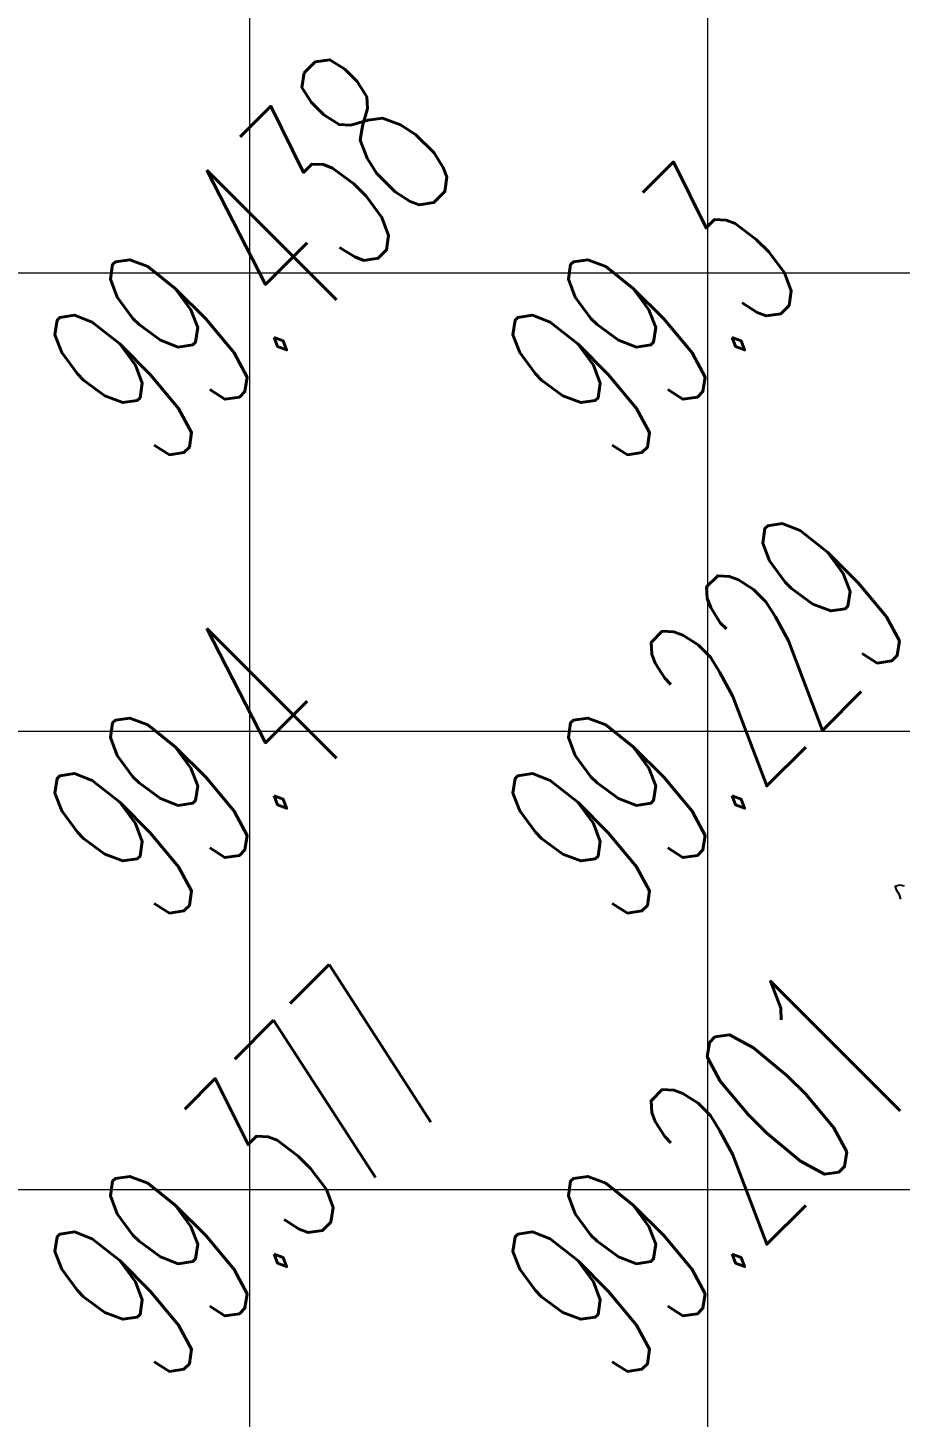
# Model space of a CAD drawing. Header units: millimetres. Extents: x 684983 to 685377, y 990360 to 990509.
# Drawn here: x 685039.05 to 685042.85, y 990433.05 to 990439.11 of the extents above; entities that cross this region are included whole.
import ezdxf

# ---------------------------------------------------------------- set-up
doc = ezdxf.new("R2010")
doc.units = ezdxf.units.MM
doc.layers.add('grid', color=8, linetype='Continuous', lineweight=9)
doc.layers.add('GRID LEVELS', color=7, linetype='Continuous', lineweight=13)
doc.layers.add('JACK  FRUIT TREE', color=7, linetype='Continuous')
doc.styles.get("Standard").update_dxf_attribs({"font": 'RomanS'})

# ---------------------------------------------------------------- blocks, each defined once
blk = doc.blocks.new('JT')
at = {"color": 3}
for p, q in [((-0.8286, 1.3415, 157.7266), (-0.8154, 1.3451, 157.7266)), ((-0.8238, 1.3283, 157.7266), (-0.8286, 1.3415, 157.7266)), ((-0.8154, 1.3451, 157.7266), (-0.8023, 1.3427, 157.7266)), ((-0.8155, 1.3164, 157.7266), (-0.8238, 1.3283, 157.7266)), ((-0.8119, 1.3032, 157.7266), (-0.8155, 1.3164, 157.7266))]:
    blk.add_line(p, q, dxfattribs=at)

msp = doc.modelspace()

# ---------------------------------------------------------------- linework, layer by layer
at = {"layer": 'grid'}
for p, q in [((685040.0136, 990509.1548), (685040.0136, 990370.8996)), ((685042.0136, 990509.1548), (685042.0136, 990370.8996)), ((685085.1957, 990438.0381), (684982.7636, 990438.0381)), ((685085.1957, 990436.0381), (684982.7636, 990436.0381)), ((685085.1957, 990434.0381), (684982.7636, 990434.0381))]:
    msp.add_line(p, q, dxfattribs=at)

# ---------------------------------------------------------------- block references
at = {"layer": 'JACK  FRUIT TREE', "xscale": 1.5, "yscale": 1.5, "zscale": 1.5}
msp.add_blockref('JT', (685044.0755, 990433.3509, -137.718), dxfattribs=at)

# ---------------------------------------------------------------- texts
at = {"layer": 'GRID LEVELS', "width": 0.5}
for s, p in [('99.438', (685039.63, 990437.1578, 99.4381)), ('99.3', (685041.63, 990437.1578, 99.2996)), ('99.229', (685041.63, 990435.1578, 99.2291)), ('99.4', (685039.63, 990435.1578, 99.4001)), ('99.377', (685039.63, 990433.1578, 99.3765)), ('99.201', (685041.63, 990433.1578, 99.2007))]:
    msp.add_text(s, height=0.8, rotation=45, dxfattribs=at).set_placement(p)

doc.saveas('drawing.dxf')
